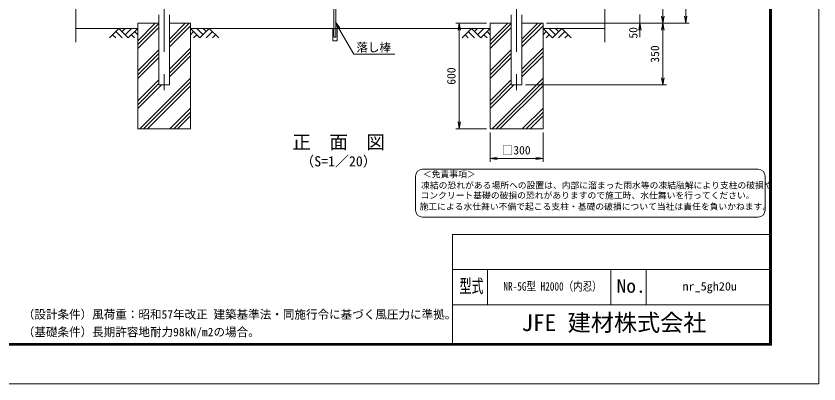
# Model space of a CAD drawing. Units: millimetres, scale not verified. Extents: x -4200 to 4200, y -2970 to 2970.
# Drawn here: x -356 to 4200, y -2970 to -880 of the extents above; entities that cross this region are included whole.
import ezdxf
from ezdxf.enums import TextEntityAlignment as Align

# ---------------------------------------------------------------- set-up
doc = ezdxf.new("R2010")
doc.units = ezdxf.units.MM
doc.header["$LTSCALE"] = 20
doc.linetypes.add('DASHED', pattern=[7.5, 6, -1.5])
doc.linetypes.add('USER1', pattern=[50.8, 31.75, -6.35, 6.35, -6.35])
for name, color, linetype, lineweight in [('0-0_D-STR-TXT', 7, 'Continuous', 9), ('0-1_D-TTL', 7, 'Continuous', 9), ('0-2_D-TTL-TXT', 7, 'Continuous', 18), ('0-3_D-STR4', 7, 'Continuous', 9), ('0-4_D-BMK', 2, 'USER1', 13), ('0-5_D-STR1', 1, 'Continuous', 18), ('0-6_D-BGD', 7, 'Continuous', 9), ('0-7_D-DCR-HCH', 7, 'Continuous', 9), ('0-8_D-STR3', 3, 'Continuous', 13), ('0-9_D-STR-DIM', 7, 'Continuous', 9), ('0-A_0', 7, 'Continuous', 9)]:
    doc.layers.add(name, color=color, linetype=linetype, lineweight=lineweight)
doc.styles.add('ＭＳ ゴシック', font='')
doc.styles.get('ＭＳ ゴシック').set_extended_font_data('MS Gothic')

# ---------------------------------------------------------------- blocks, each defined once
blk = doc.blocks.new('_Open')
at = {"layer": '0-A_0'}
blk.add_line((-20, 3.33), (0, 0), dxfattribs=at)
blk.add_lwpolyline([(-20, -3.33), (0, 0), (-20, 0)], dxfattribs=at)
blk = doc.blocks.new('MLeader1')
at = {"layer": '0-0_D-STR-TXT'}
blk.add_line((1470.63, -952.89), (1456.41, -914.91), dxfattribs=at)
for points in [[(1482.18, -946.22), (1456.41, -914.91), (1476.41, -949.55)], [(1476.41, -949.55), (1561.35, -1096.68), (1785.96, -1096.68), (1793.16, -1096.68)]]:
    blk.add_lwpolyline(points, dxfattribs=at)

msp = doc.modelspace()

# ---------------------------------------------------------------- linework, layer by layer
at = {"layer": '0-1_D-TTL'}
for p, q in [((2120, -2120), (2120, -2740)), ((2120, -2120), (3920, -2120)), ((2120, -2320), (3920, -2320)), ((2320, -2320), (2320, -2520)), ((3020, -2320), (3020, -2520)), ((3220, -2320), (3220, -2520)), ((2120, -2520), (3920, -2520))]:
    msp.add_line(p, q, dxfattribs=at)
at = {"layer": '0-1_D-TTL', "color": 2, "lineweight": 18}
msp.add_lwpolyline([(-4200, 2970), (4200, 2970), (4200, -2970), (-4200, -2970)], close=True, dxfattribs=at)
at = {"layer": '0-1_D-TTL'}
for points in [[(-3930, 2750), (3930, 2750), (3930, -2750), (-3930, -2750)], [(-3927.5, 2747.5), (3927.5, 2747.5), (3927.5, -2747.5), (-3927.5, -2747.5)], [(-3925, 2745), (3925, 2745), (3925, -2745), (-3925, -2745)], [(-3922.5, 2742.5), (3922.5, 2742.5), (3922.5, -2742.5), (-3922.5, -2742.5)], [(-3920, 2740), (3920, 2740), (3920, -2740), (-3920, -2740)]]:
    msp.add_lwpolyline(points, close=True, dxfattribs=at)
at = {"layer": '0-2_D-TTL-TXT', "color": 2}
for p, q in [((3855.68, -1749.62), (1949.86, -1749.62)), ((1910.9, -1788.58), (1910.9, -1983.41)), ((3894.64, -1983.41), (3894.64, -1788.58)), ((1949.86, -2022.37), (3855.68, -2022.37))]:
    msp.add_line(p, q, dxfattribs=at)
for centre, start, end in [((1949.86, -1788.58), 90, 180), ((3855.68, -1788.58), 0, 90), ((1949.86, -1983.41), 180, 270), ((3855.68, -1983.41), 270, 0)]:
    msp.add_arc(centre, 38.97, start, end, dxfattribs=at)
at = {"layer": '0-3_D-STR4'}
for p, q in [((334.22, -920.44), (334.22, -1520.44)), ((334.22, -920.44), (453.97, -920.44)), ((514.47, -920.44), (634.22, -920.44)), ((634.22, -920.44), (634.22, -1520.44)), ((2334.22, -920.44), (2334.22, -1520.44)), ((2453.97, -920.44), (2334.22, -920.44)), ((2634.22, -920.44), (2514.47, -920.44)), ((2634.22, -920.44), (2634.22, -1520.44)), ((334.22, -1520.44), (634.22, -1520.44)), ((2634.22, -1520.44), (2334.22, -1520.44))]:
    msp.add_line(p, q, dxfattribs=at)
at = {"layer": '0-4_D-BMK'}
for p, q in [((484.22, 1583.71), (484.22, -1300.44)), ((2484.22, 1583.71), (2484.22, -1300.44))]:
    msp.add_line(p, q, dxfattribs=at)
at = {"layer": '0-5_D-STR1'}
for p, q in [((453.97, -873.44), (453.97, -1270.44)), ((514.47, -873.44), (514.47, -1270.44)), ((2453.97, -873.44), (2453.97, -1270.44)), ((2514.47, -873.44), (2514.47, -1270.44)), ((514.47, -1270.44), (453.97, -1270.44)), ((2453.97, -1270.44), (2514.47, -1270.44))]:
    msp.add_line(p, q, dxfattribs=at)
at = {"layer": '0-6_D-BGD'}
for p, q in [((-15.78, -950.44), (334.22, -950.44)), ((634.22, -950.44), (2334.22, -950.44)), ((2984.22, -950.44), (2634.22, -950.44))]:
    msp.add_line(p, q, dxfattribs=at)
at = {"layer": '0-7_D-DCR-HCH'}
for p, q in [((227.79, -950.44), (174.58, -1003.65)), ((227.79, -950.44), (281, -1003.65)), ((245.44, -968.27), (263.27, -950.44)), ((263.27, -985.92), (298.74, -950.44)), ((281, -1003.65), (334.22, -950.44)), ((334.22, -1020.04), (433.82, -920.44)), ((334.22, -1042.14), (453.97, -922.39)), ((334.22, -1064.24), (453.97, -944.49)), ((514.47, -1032.6), (626.62, -920.44)), ((514.47, -1010.5), (604.52, -920.44)), ((514.47, -1054.7), (634.22, -934.95)), ((687.43, -1003.65), (634.22, -950.44)), ((705.16, -985.92), (669.69, -950.44)), ((740.64, -950.44), (687.43, -1003.65)), ((722.9, -968.18), (705.16, -950.44)), ((740.64, -950.44), (793.85, -1003.65)), ((2227.79, -950.44), (2174.58, -1003.65)), ((2227.79, -950.44), (2281, -1003.65)), ((2245.53, -968.18), (2263.27, -950.44)), ((2263.27, -985.92), (2298.74, -950.44)), ((2281, -1003.65), (2334.22, -950.44)), ((2334.22, -1020.04), (2433.82, -920.44)), ((2334.22, -1042.14), (2453.97, -922.39)), ((2334.22, -1064.24), (2453.97, -944.49)), ((2514.47, -1032.6), (2626.62, -920.44)), ((2514.47, -1010.5), (2604.52, -920.44)), ((2514.47, -1054.7), (2634.22, -934.95)), ((2687.43, -1003.65), (2634.22, -950.44)), ((2705.16, -985.92), (2669.69, -950.44)), ((2740.64, -950.44), (2687.43, -1003.65)), ((2722.99, -968.27), (2705.16, -950.44)), ((2740.64, -950.44), (2793.85, -1003.65)), ((192.32, -985.92), (210.14, -1003.65)), ((210.05, -968.18), (245.69, -1003.65)), ((298.74, -985.92), (316.56, -1003.65)), ((316.48, -968.18), (334.22, -985.84)), ((651.95, -968.18), (634.22, -985.84)), ((669.69, -985.92), (651.87, -1003.65)), ((758.38, -968.18), (722.74, -1003.65)), ((776.11, -985.92), (758.3, -1003.65)), ((2192.32, -985.92), (2210.14, -1003.65)), ((2210.05, -968.18), (2245.69, -1003.65)), ((2298.74, -985.92), (2316.56, -1003.65)), ((2316.48, -968.18), (2334.22, -985.84)), ((2651.95, -968.18), (2634.22, -985.84)), ((2669.69, -985.92), (2651.87, -1003.65)), ((2758.38, -968.18), (2722.74, -1003.65)), ((2776.11, -985.92), (2758.3, -1003.65)), ((334.22, -1190.75), (453.97, -1071)), ((334.22, -1212.85), (453.97, -1093.1)), ((514.47, -1181.21), (634.22, -1061.46)), ((514.47, -1203.31), (634.22, -1083.56)), ((2334.22, -1190.75), (2453.97, -1071)), ((2334.22, -1212.85), (2453.97, -1093.1)), ((2514.47, -1181.21), (2634.22, -1061.46)), ((2514.47, -1203.31), (2634.22, -1083.56)), ((334.22, -1234.95), (453.97, -1115.2)), ((514.47, -1225.4), (634.22, -1105.65)), ((2334.22, -1234.95), (2453.97, -1115.2)), ((2514.47, -1225.4), (2634.22, -1105.65)), ((334.22, -1361.46), (453.97, -1241.71)), ((334.22, -1383.56), (453.97, -1263.81)), ((334.22, -1405.65), (469.43, -1270.44)), ((345.94, -1520.44), (634.22, -1232.17)), ((368.04, -1520.44), (634.22, -1254.27)), ((2334.22, -1361.46), (2453.97, -1241.71)), ((2334.22, -1383.56), (2453.97, -1263.81)), ((2334.22, -1405.65), (2469.43, -1270.44)), ((2345.94, -1520.44), (2634.22, -1232.17)), ((2368.04, -1520.44), (2634.22, -1254.27)), ((390.14, -1520.44), (634.22, -1276.36)), ((2390.14, -1520.44), (2634.22, -1276.36)), ((516.65, -1520.44), (634.22, -1402.88)), ((2516.65, -1520.44), (2634.22, -1402.88)), ((538.75, -1520.44), (634.22, -1424.98)), ((560.85, -1520.44), (634.22, -1447.07)), ((2538.75, -1520.44), (2634.22, -1424.98)), ((2560.85, -1520.44), (2634.22, -1447.07))]:
    msp.add_line(p, q, dxfattribs=at)
at = {"layer": '0-8_D-STR3'}
for p, q in [((1447.57, -747.44), (1447.57, -950.44)), ((1459.57, -747.44), (1459.57, -950.44)), ((1466.07, -950.44), (1466.07, -1020.44))]:
    msp.add_line(p, q, dxfattribs=at)
at = {"layer": '0-8_D-STR3', "linetype": 'DASHED'}
for p, q in [((1447.57, -995.96), (1447.57, -950.44)), ((1459.57, -995.94), (1459.57, -950.44)), ((1455.07, -1000.44), (1452.07, -1000.44))]:
    msp.add_line(p, q, dxfattribs=at)
at = {"layer": '0-8_D-STR3'}
msp.add_lwpolyline([(1441.07, -950.44), (1441.07, -1020.44), (1466.07, -1020.44)], dxfattribs=at)
at = {"layer": '0-8_D-STR3', "linetype": 'DASHED'}
for centre, start, end in [((1452.07, -995.94), 179.99999, 270.00049), ((1455.07, -995.94), 269.99951, 0.00001)]:
    msp.add_arc(centre, 4.5, start, end, dxfattribs=at)
at = {"layer": '0-9_D-STR-DIM'}
for p, q in [((3444.22, 1503.51), (3444.22, -880.44)), ((3314.22, 1039.56), (3314.22, -880.44)), ((-15.78, 32.48), (-15.78, -1027.75)), ((2984.22, 32.48), (2984.22, -1027.75)), ((3184.22, -870.44), (3184.22, -920.44)), ((2314.22, -920.44), (2139, -920.44)), ((2654.22, -920.44), (3204.22, -920.44)), ((2654.22, -920.44), (3334.22, -920.44)), ((2654.22, -920.44), (3464.22, -920.44)), ((2674.22, -920.44), (3334.22, -920.44)), ((2159, -960.44), (2159, -1480.44)), ((3184.22, -960.44), (3184.22, -1000.44)), ((3314.22, -960.44), (3314.22, -1230.44)), ((2534.47, -1270.44), (3334.22, -1270.44)), ((2314.22, -1520.44), (2139, -1520.44)), ((2334.22, -1540.44), (2334.22, -1708.14)), ((2634.22, -1540.44), (2634.22, -1708.14)), ((2374.22, -1688.14), (2594.22, -1688.14))]:
    msp.add_line(p, q, dxfattribs=at)

# ---------------------------------------------------------------- block references
at = {"layer": '0-0_D-STR-TXT'}
msp.add_blockref('MLeader1', (0, 0), dxfattribs=at)
at = {"layer": '0-9_D-STR-DIM', "xscale": 2, "yscale": 2}
for p, rotation in [((3314.22, -920.44), 270), ((3444.22, -920.44), 270), ((2159, -920.44), 90), ((3184.22, -920.44), 90), ((3314.22, -920.44), 90), ((3314.22, -1270.44), 270), ((2159, -1520.44), 270), ((2334.22, -1688.14), 180)]:
    msp.add_blockref('_Open', p, dxfattribs=dict(at, rotation=rotation))
msp.add_blockref('_Open', (2634.22, -1688.14), dxfattribs=at)

# ---------------------------------------------------------------- texts
at = {"layer": '0-0_D-STR-TXT', "style": 'ＭＳ ゴシック'}
for s, p in [('落し棒', (1575.14, -1096.54)), ('（設計条件）風荷重：昭和57年改正 建築基準法・同施行令に基づく風圧力に準拠。', (-317.45, -2613.6)), ('（基礎条件）長期許容地耐力98kN/m2の場合。', (-317.45, -2713.6))]:
    msp.add_text(s, height=48.09, dxfattribs=at).set_placement(p, align=Align.BOTTOM_LEFT)
at = {"layer": '0-2_D-TTL-TXT', "style": 'ＭＳ ゴシック'}
for s, height, p in [('正\u3000面\u3000図', 76.98, (1211.87, -1657.77)), ('（S=1／20）', 57.77, (1257.36, -1750.96)), ('＜免責事項＞ \u3000\u3000', 35.63, (1952.75, -1807.42)), ('凍結の恐れがある場所への設置は、内部に溜まった雨水等の凍結融解により支柱の破損や', 35.63, (1942.21, -1870.16)), ('コンクリート基礎の破損の恐れがありますので施工時、水仕舞いを行ってください。', 35.63, (1939.01, -1927.37)), ('施工による水仕舞い不備で起こる支柱・基礎の破損について当社は責任を負いかねます。 ', 35.63, (1933.56, -1990.88)), ('JFE 建材株式会社', 96.19, (2512.38, -2698.5))]:
    msp.add_text(s, height=height, dxfattribs=at).set_placement(p, align=Align.BOTTOM_LEFT)
for s, height, width, p in [('型式', 76.98, 0.65, (2160.27, -2474.8)), ('NR-5G型 H2000（内忍）', 48.09, 0.8, (2409.69, -2454.1)), ('No.', 76.98, 1.05, (3052, -2474.8)), ('nr_5gh20u', 48.09, 1.05, (3425.83, -2453.7))]:
    msp.add_text(s, height=height, dxfattribs=dict(at, width=width)).set_placement(p, align=Align.BOTTOM_LEFT)
at = {"layer": '0-9_D-STR-DIM', "style": 'ＭＳ ゴシック'}
for s, p in [('50', (3184.75, -1007.82)), ('350', (3307.47, -1144.32)), ('600', (2152.25, -1269.69))]:
    msp.add_text(s, height=48.09, rotation=90, dxfattribs=at).set_placement(p, align=Align.BOTTOM_LEFT)
msp.add_text('□300', height=48.09, dxfattribs=at).set_placement((2400.07, -1680.38), align=Align.BOTTOM_LEFT)

doc.saveas('drawing.dxf')
